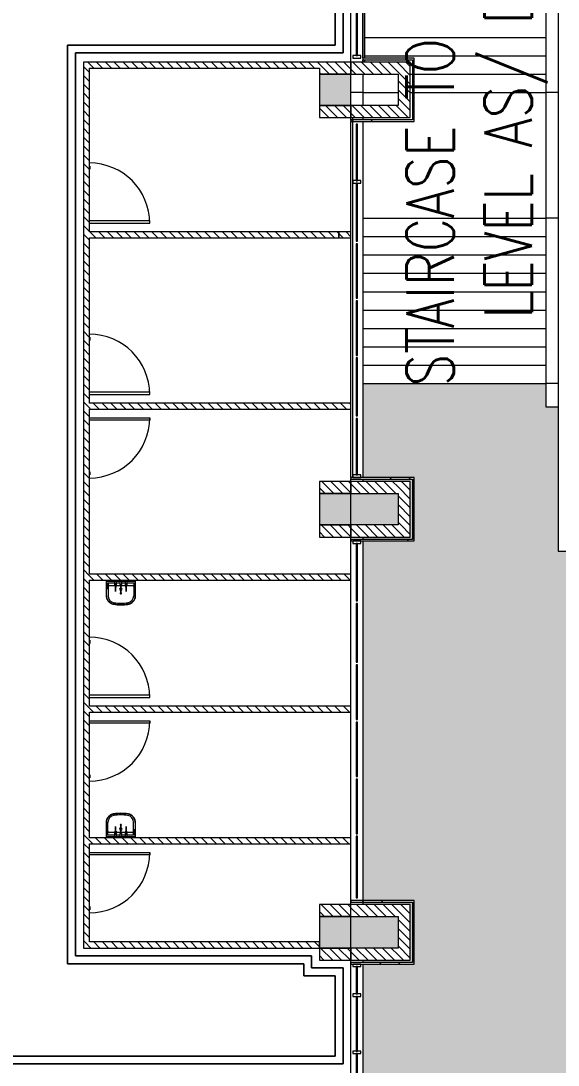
# Model space of a CAD drawing. Header units: millimetres. Extents: x -106145 to 154907, y -84585 to 152038.
# Drawn here: x 51099 to 61339, y -8869 to 11050 of the extents above; entities that cross this region are included whole.
import ezdxf

# ---------------------------------------------------------------- set-up
doc = ezdxf.new("R2010")
doc.units = ezdxf.units.MM
doc.linetypes.add('Cut Out Line _2_', pattern=[2, 1, -1])
doc.linetypes.add('Overhead', pattern=[3.96875, 2.38125, -1.5875])
for name, color, linetype, lineweight in [('A-DETL', 90, 'Continuous', 5), ('A-DOOR', 31, 'Continuous', 5), ('A-FLOR', 192, 'Continuous', 5), ('A-FLOR-LEVL', 51, 'Continuous', 5), ('A-FLOR-PATT', 8, 'Continuous', 5), ('A-GLAZ-CURT', 52, 'Continuous', 5), ('A-GLAZ-CWMG', 51, 'Continuous', 5), ('A-WALL', 113, 'Continuous', 5), ('A-WALL-PATT', 111, 'Continuous', 5), ('G-ANNO-TEXT', 231, 'Continuous', 9), ('P-SANR-FIXT', 6, 'Continuous', 5), ('S-COLS', 52, 'Continuous', 5), ('S-STRS', 31, 'Continuous', 5)]:
    doc.layers.add(name, color=color, linetype=linetype, lineweight=lineweight)
doc.styles.add('RomanS_1', font='romans__.ttf', dxfattribs={"width": 0.8, "height": 900})
pattern_1 = [(315, (0, 0), (84.18955, 84.18955), [])]
pattern_2 = [(45, (0, 0), (-754.342, 754.342), []), (45, (0, 1143), (-754.342, 754.342), [])]

# ---------------------------------------------------------------- blocks, each defined once
blk = doc.blocks.new('Rectangular Mullion - 50 x 150mm-V49-Site Plan')
at = {"layer": 'A-GLAZ-CWMG', "color": 53, "lineweight": 18}
for p, q in [((0, 75), (-50, 75)), ((-50, 75), (-50, -75)), ((0, -75), (0, 75)), ((-50, -75), (0, -75))]:
    blk.add_line(p, q, dxfattribs=at)
blk = doc.blocks.new('Rectangular Mullion - 50 x 150mm-10192813-Site Plan')
at = {"layer": 'A-GLAZ-CWMG', "color": 53, "lineweight": 18}
for p, q in [((0, 75), (-50, 75)), ((-50, 75), (-50, -75)), ((0, -75), (0, 75)), ((-50, -75), (0, -75))]:
    blk.add_line(p, q, dxfattribs=at)
blk = doc.blocks.new('M_Door-Passage-Small Slit Vision Panel_Type B - 1_25_Type B-13938695-Site Plan')
at = {"layer": 'A-DOOR', "color": 121, "lineweight": 9}
for p, q in [((575, 1213.85), (530, 1213.85)), ((530, 1213.85), (530, 63.85)), ((575, 63.85), (575, 1213.85))]:
    blk.add_line(p, q, dxfattribs=at)
at = {"layer": 'A-DOOR', "color": 41}
for p, q in [((-514.125, 71.85), (-514.125, 63.85)), ((-514.125, 71.85), (-454.125, 71.85)), ((-454.125, 63.85), (-454.125, 71.85))]:
    blk.add_line(p, q, dxfattribs=at)
blk.add_arc((575, 63.85), 1150, 90, 180, dxfattribs=at)
blk = doc.blocks.new('M_Door-Passage-Small Slit Vision Panel_Type B - 1_25_Type B-13938696-Site Plan')
at = {"layer": 'A-DOOR', "color": 41}
for p, q in [((-514.125, -63.85), (-514.125, -71.85)), ((-454.125, -71.85), (-514.125, -71.85)), ((-454.125, -71.85), (-454.125, -63.85))]:
    blk.add_line(p, q, dxfattribs=at)
at = {"layer": 'A-DOOR', "color": 121, "lineweight": 9}
for p, q in [((530, -1213.85), (530, -63.85)), ((575, -63.85), (575, -1213.85)), ((575, -1213.85), (530, -1213.85))]:
    blk.add_line(p, q, dxfattribs=at)
at = {"layer": 'A-DOOR', "color": 41}
blk.add_arc((575, -63.85), 1150, 180, 270, dxfattribs=at)
blk = doc.blocks.new('System Panel - Glazed-11360569-Site Plan')
at = {"layer": 'A-GLAZ-CURT', "color": 133, "lineweight": 9}
for p, q in [((260, 13), (-260, 13)), ((-260, 13), (-260, -13)), ((260, -13), (260, 13)), ((-260, -13), (260, -13))]:
    blk.add_line(p, q, dxfattribs=at)
blk = doc.blocks.new('System Panel - Glazed-V81-Site Plan')
at = {"layer": 'A-GLAZ-CURT', "color": 133, "lineweight": 9}
for p, q in [((520, 12.5), (-520, 12.5)), ((-520, 12.5), (-520, -12.5)), ((520, -12.5), (520, 12.5)), ((-520, -12.5), (520, -12.5))]:
    blk.add_line(p, q, dxfattribs=at)
blk = doc.blocks.new('Rectangular Mullion - 50 x 150mm-10192811-Site Plan')
at = {"layer": 'A-GLAZ-CWMG', "color": 53, "lineweight": 18}
for p, q in [((-25, 75), (25, 75)), ((-25, -75), (-25, 75)), ((25, 75), (25, -75)), ((25, -75), (-25, -75))]:
    blk.add_line(p, q, dxfattribs=at)
blk = doc.blocks.new('System Panel - Glazed-11361081-Site Plan')
at = {"layer": 'A-GLAZ-CURT', "color": 133, "lineweight": 9}
for p, q in [((547.5, 12.5), (-547.5, 12.5)), ((-547.5, 12.5), (-547.5, -12.5)), ((547.5, -12.5), (547.5, 12.5)), ((-547.5, -12.5), (547.5, -12.5))]:
    blk.add_line(p, q, dxfattribs=at)
blk = doc.blocks.new('System Panel - Glazed-10195712-Site Plan')
at = {"layer": 'A-GLAZ-CURT', "color": 133, "lineweight": 9}
for p, q in [((520, 12.5), (-520, 12.5)), ((-520, 12.5), (-520, -12.5)), ((520, -12.5), (520, 12.5)), ((-520, -12.5), (520, -12.5))]:
    blk.add_line(p, q, dxfattribs=at)
blk = doc.blocks.new('System Panel - Glazed-11361019-Site Plan')
at = {"layer": 'A-GLAZ-CURT', "color": 133, "lineweight": 9}
for p, q in [((587.5, 12.5), (-587.5, 12.5)), ((-587.5, 12.5), (-587.5, -12.5)), ((587.5, -12.5), (587.5, 12.5)), ((-587.5, -12.5), (587.5, -12.5))]:
    blk.add_line(p, q, dxfattribs=at)
blk = doc.blocks.new('System Panel - Glazed-11361062-Site Plan')
at = {"layer": 'A-GLAZ-CURT', "color": 133, "lineweight": 9}
for p, q in [((560, 12.5), (-560, 12.5)), ((-560, 12.5), (-560, -12.5)), ((560, -12.5), (560, 12.5)), ((-560, -12.5), (560, -12.5))]:
    blk.add_line(p, q, dxfattribs=at)
blk = doc.blocks.new('System Panel - Glazed-11325676-Site Plan')
at = {"layer": 'A-GLAZ-CURT', "color": 133, "lineweight": 9}
for p, q in [((538.75, 12.5), (-538.75, 12.5)), ((-538.75, 12.5), (-538.75, -12.5)), ((538.75, -12.5), (538.75, 12.5)), ((-538.75, -12.5), (538.75, -12.5))]:
    blk.add_line(p, q, dxfattribs=at)
blk = doc.blocks.new('System Panel - Glazed-11325657-Site Plan')
at = {"layer": 'A-GLAZ-CURT', "color": 133, "lineweight": 9}
for p, q in [((551.25, 12.5), (-551.25, 12.5)), ((-551.25, 12.5), (-551.25, -12.5)), ((551.25, -12.5), (551.25, 12.5)), ((-551.25, -12.5), (551.25, -12.5))]:
    blk.add_line(p, q, dxfattribs=at)
blk = doc.blocks.new('Rectangular Mullion - 50 x 150mm-V53-Site Plan')
at = {"layer": 'A-GLAZ-CWMG', "color": 53, "lineweight": 18}
for p, q in [((-25, 75), (25, 75)), ((-25, -75), (-25, 75)), ((25, 75), (25, -75)), ((25, -75), (-25, -75))]:
    blk.add_line(p, q, dxfattribs=at)
blk = doc.blocks.new('System Panel - Glazed-11362065-Site Plan')
at = {"layer": 'A-GLAZ-CURT', "color": 133, "lineweight": 9}
for p, q in [((539, 13), (-539, 13)), ((-539, 13), (-539, -13)), ((539, -13), (539, 13)), ((-539, -13), (539, -13))]:
    blk.add_line(p, q, dxfattribs=at)
blk = doc.blocks.new('Rectangular Mullion - 50 x 150mm-10192814-Site Plan')
at = {"layer": 'A-GLAZ-CWMG', "color": 53, "lineweight": 18}
for p, q in [((-50, 75), (0, 75)), ((-50, -75), (-50, 75)), ((0, 75), (0, -75)), ((0, -75), (-50, -75))]:
    blk.add_line(p, q, dxfattribs=at)
blk = doc.blocks.new('BASIN_handwash_Type_B - HYBA-010-V95-Site Plan')
at = {"layer": 'P-SANR-FIXT', "color": 41}
for p, q in [((-275, -500), (-275, -224)), ((-275, -224), (-275, -500)), ((-275, -351), (-275, -500)), ((-245, -470), (-245, -224)), ((-245, -470), (-245, -351)), ((245, -470), (245, -224)), ((245, -351), (245, -470)), ((275, -224), (275, -500)), ((275, -224), (275, -500)), ((275, -500), (275, -351)), ((-110, -500), (-275, -500)), ((-275, -500), (-110, -500)), ((-118, -470), (-245, -470)), ((-108, -418), (-220, -418)), ((-5, -418), (-90, -418)), ((-19, -500), (-87, -500)), ((-87, -500), (-19, -500)), ((-18, -470), (-79, -470)), ((92, -418), (7, -418)), ((81, -470), (21, -470)), ((90, -500), (21, -500)), ((21, -500), (90, -500)), ((220, -418), (110, -418)), ((275, -500), (113, -500)), ((113, -500), (275, -500)), ((245, -470), (120, -470))]:
    blk.add_line(p, q, dxfattribs=at)
at = {"layer": 'P-SANR-FIXT', "color": 41, "flags": 128}
for points in [[(-139, -62), (-145, -63), (-152, -64), (-158, -66), (-165, -68), (-171, -71), (-177, -73), (-183, -76), (-189, -79), (-194, -82), (-200, -86), (-205, -90), (-211, -93), (-216, -98), (-221, -102), (-226, -106), (-230, -111), (-235, -116), (-239, -121), (-243, -126), (-247, -132), (-250, -137), (-254, -143), (-257, -149), (-260, -155), (-262, -161), (-265, -167), (-267, -173), (-269, -180), (-271, -186), (-272, -192), (-273, -199), (-274, -205), (-275, -212), (-275, -219), (-275, -224)], [(-51, -52), (-65, -53), (-98, -56), (-131, -60), (-139, -62)], [(42, -51), (35, -51), (2, -50), (-31, -51), (-45, -51)], [(135, -61), (102, -56), (69, -53), (46, -51)], [(275, -224), (275, -217), (274, -211), (274, -204), (273, -198), (272, -191), (270, -185), (269, -178), (267, -172), (264, -166), (262, -160), (259, -154), (256, -148), (253, -142), (250, -136), (246, -131), (242, -126), (238, -120), (234, -115), (230, -110), (225, -106), (220, -101), (215, -97), (210, -93), (205, -89), (199, -85), (193, -82), (188, -79), (182, -76), (176, -73), (170, -70), (163, -68), (157, -66), (151, -64), (144, -63), (138, -61)]]:
    blk.add_lwpolyline(points, dxfattribs=at)
at = {"layer": 'P-SANR-FIXT', "color": 41}
for centre, radius, start, end in [((-220, -393), 25, 180, 270), ((0, -351), 24.2, 107.5533, 254.5917), ((0, -351), 24.2, 291.7818, 66.0732), ((220, -393), 25, 270, 0)]:
    blk.add_arc(centre, radius, start, end, dxfattribs=at)
for centre, major_axis, start_param, end_param in [((-110, -224), (165, 0), 1.748277, 3.141593), ((-110, -224), (-135, 0), 4.890944, 6.283185), ((0, -884), (834, 0), 1.40836, 1.738187), ((0, -884), (804, 0), 1.408166, 1.737991), ((110, -224), (135, 0), 0, 1.419404), ((110, -224), (165, 0), 0, 1.418341)]:
    blk.add_ellipse(centre, major_axis=major_axis, ratio=0.999048, start_param=start_param, end_param=end_param, dxfattribs=at)
for points, knots in [([(-275, -224), (-275, -218), (-274, -205), (-271, -189), (-268, -177), (-265, -168), (-262, -159), (-258, -150), (-253, -142), (-248, -134), (-242, -126), (-237, -118), (-230, -111), (-223, -104), (-216, -98), (-209, -92), (-201, -86), (-193, -81), (-184, -77), (-173, -71), (-158, -66), (-145, -63), (-139, -62)], [-1, -1, -1, -1, -0.916667, -0.833333, -0.791667, -0.75, -0.708333, -0.666667, -0.625, -0.583333, -0.541667, -0.5, -0.458333, -0.416667, -0.375, -0.333333, -0.291667, -0.25, -0.208333, -0.166667, -0.083333, 0, 0, 0, 0]), ([(-139, -62), (-124, -59), (-94, -55), (-33, -50), (29, -50), (89, -54), (120, -58), (135, -61)], [-1, -1, -1, -1, -0.833333, -0.666667, -0.333333, -0.166667, 0, 0, 0, 0]), ([(135, -61), (141, -62), (154, -65), (170, -70), (181, -75), (190, -80), (199, -85), (207, -90), (214, -96), (222, -103), (229, -109), (235, -117), (241, -124), (247, -132), (252, -140), (257, -149), (261, -158), (265, -167), (268, -176), (271, -189), (274, -204), (275, -217), (275, -224)], [-1, -1, -1, -1, -0.916667, -0.833333, -0.791667, -0.75, -0.708333, -0.666667, -0.625, -0.583333, -0.541667, -0.5, -0.458333, -0.416667, -0.375, -0.333333, -0.291667, -0.25, -0.208333, -0.166667, -0.083333, 0, 0, 0, 0])]:
    blk.add_open_spline(points, degree=3, knots=knots, dxfattribs=at)
blk = doc.blocks.new('TAPWARE_wall_mount_elbow_levers - HYTP-038-V96-Site Plan')
at = {"layer": 'P-SANR-FIXT'}
for p, q in [((-99, 242), (-101, 242)), ((-101, 237), (-101, 242)), ((-101, 242), (-101, 237)), ((-99, 242), (-101, 242)), ((-101, 237), (-101, 242)), ((-101, 242), (-101, 237)), ((-101, 213), (-101, 237)), ((-101, 213), (-101, 237)), ((-101, 195), (-101, 213)), ((-101, 213), (-101, 195)), ((-101, 195), (-101, 213)), ((-101, 213), (-101, 195)), ((-99, 237), (-99, 242)), ((-99, 242), (-99, 237)), ((-99, 237), (-99, 242)), ((-99, 242), (-99, 237)), ((-99, 237), (-99, 213)), ((-99, 237), (-99, 213)), ((-99, 195), (-99, 213)), ((-99, 213), (-99, 195)), ((-99, 195), (-99, 213)), ((-99, 213), (-99, 195)), ((-10, 276), (-10, 272)), ((-8, 220), (-8, 100)), ((7, 100), (7, 220)), ((10, 272), (10, 276)), ((101, 242), (99, 242)), ((99, 237), (99, 242)), ((99, 242), (99, 237)), ((99, 213), (99, 237)), ((99, 195), (99, 213)), ((99, 213), (99, 195)), ((101, 237), (101, 242)), ((101, 242), (101, 237)), ((101, 237), (101, 213)), ((101, 195), (101, 213)), ((101, 213), (101, 195)), ((-124, 50), (-124, 45)), ((-124, 50), (-76, 50)), ((-121, 50), (-124, 50)), ((-124, 45), (-112, 45)), ((-76, 45), (-124, 45)), ((-110, 126), (-120, 116)), ((-120, 116), (-120, 91)), ((-110, 111), (-120, 101)), ((-120, 101), (-120, 46)), ((-100, 101), (-120, 101)), ((-120, 91), (-110, 81)), ((-100, 91), (-120, 91)), ((-100, 46), (-120, 46)), ((-100, 116), (-114, 116)), ((-112, 45), (-112, 45)), ((-88, 45), (-112, 45)), ((-110, 150), (-110, 111)), ((-110, 150), (-110, 126)), ((-100, 150), (-109, 150)), ((-100, 150), (-109, 150)), ((-100, 126), (-109, 126)), ((-101, 152), (-101, 195)), ((-101, 152), (-101, 195)), ((-101, 134), (-101, 152)), ((-101, 134), (-101, 152)), ((-101, 151), (-101, 146)), ((-101, 151), (-101, 146)), ((-101, 134), (-99, 134)), ((-101, 134), (-99, 134)), ((-91, 150), (-100, 150)), ((-91, 150), (-100, 150)), ((-91, 126), (-100, 126)), ((-86, 116), (-100, 116)), ((-80, 101), (-100, 101)), ((-80, 91), (-100, 91)), ((-80, 46), (-100, 46)), ((-99, 195), (-99, 152)), ((-99, 195), (-99, 152)), ((-99, 152), (-99, 134)), ((-99, 152), (-99, 134)), ((-99, 146), (-99, 151)), ((-99, 146), (-99, 151)), ((-90, 111), (-90, 150)), ((-90, 126), (-90, 150)), ((-80, 116), (-90, 126)), ((-80, 101), (-90, 111)), ((-90, 81), (-80, 91)), ((-88, 45), (-88, 45)), ((-88, 45), (-76, 45)), ((-80, 91), (-80, 116)), ((-80, 46), (-80, 101)), ((-76, 50), (-79, 50)), ((-76, 45), (-76, 50)), ((-10, 110), (-20, 100)), ((-20, 100), (-20, 45)), ((0, 100), (-20, 100)), ((0, 45), (-20, 45)), ((0, 110), (-9, 110)), ((9, 110), (0, 110)), ((20, 100), (0, 100)), ((20, 45), (0, 45)), ((20, 100), (10, 110)), ((20, 45), (20, 100)), ((76, 50), (76, 45)), ((76, 50), (124, 50)), ((79, 50), (76, 50)), ((76, 45), (88, 45)), ((124, 45), (76, 45)), ((90, 126), (80, 116)), ((80, 116), (80, 91)), ((90, 111), (80, 101)), ((80, 101), (80, 46)), ((80, 101), (100, 101)), ((80, 91), (90, 81)), ((80, 91), (100, 91)), ((80, 46), (100, 46)), ((86, 116), (100, 116)), ((112, 45), (88, 45)), ((88, 45), (88, 45)), ((90, 150), (90, 111)), ((90, 150), (90, 126)), ((91, 150), (100, 150)), ((91, 150), (100, 150)), ((91, 126), (100, 126)), ((99, 152), (99, 195)), ((99, 134), (99, 152)), ((99, 151), (99, 146)), ((99, 134), (101, 134)), ((100, 150), (109, 150)), ((100, 150), (109, 150)), ((100, 126), (109, 126)), ((100, 116), (114, 116)), ((100, 101), (120, 101)), ((100, 91), (120, 91)), ((100, 46), (120, 46)), ((101, 195), (101, 152)), ((101, 152), (101, 134)), ((101, 146), (101, 151)), ((110, 111), (110, 150)), ((110, 126), (110, 150)), ((120, 116), (110, 126)), ((120, 101), (110, 111)), ((110, 81), (120, 91)), ((112, 45), (112, 45)), ((112, 45), (124, 45)), ((120, 91), (120, 116)), ((120, 46), (120, 101)), ((124, 50), (121, 50)), ((124, 45), (124, 50))]:
    blk.add_line(p, q, dxfattribs=at)
at = {"layer": 'P-SANR-FIXT', "flags": 128}
for points in [[(-8, 272), (-8, 271), (-8, 271), (-8, 270), (-8, 269), (-8, 268), (-8, 267), (-8, 266), (-8, 265), (-8, 264), (-8, 262), (-8, 261), (-8, 260), (-8, 258), (-8, 257), (-8, 255), (-8, 254), (-8, 252), (-8, 250), (-8, 248), (-8, 247), (-8, 245), (-8, 243), (-8, 241), (-8, 239), (-8, 237), (-8, 235), (-8, 233), (-8, 231), (-8, 229), (-8, 226), (-8, 224), (-8, 222), (-8, 220)], [(7, 220), (7, 222), (7, 224), (7, 227), (7, 229), (7, 231), (7, 233), (7, 235), (7, 237), (7, 239), (7, 241), (7, 243), (7, 245), (7, 247), (7, 248), (7, 250), (7, 252), (7, 254), (7, 255), (7, 257), (7, 258), (7, 260), (7, 261), (7, 263), (7, 264), (7, 265), (7, 266), (7, 267), (7, 268), (7, 269), (7, 270), (7, 271), (7, 271), (7, 272)], [(-109, 150), (-109, 150), (-108, 151), (-108, 151), (-107, 151), (-107, 152), (-106, 152), (-105, 152), (-105, 152), (-104, 153), (-104, 153), (-103, 153), (-103, 153), (-102, 154), (-101, 154), (-101, 154)], [(-109, 150), (-109, 150), (-108, 151), (-108, 151), (-107, 151), (-107, 152), (-106, 152), (-105, 152), (-105, 152), (-104, 153), (-104, 153), (-103, 153), (-103, 153), (-102, 154), (-101, 154), (-101, 154)], [(-99, 154), (-98, 154), (-98, 153), (-97, 153), (-96, 153), (-96, 153), (-95, 153), (-95, 152), (-94, 152), (-94, 152), (-93, 151), (-93, 151), (-92, 151), (-92, 150), (-91, 150), (-91, 150)], [(-99, 154), (-98, 154), (-98, 153), (-97, 153), (-96, 153), (-96, 153), (-95, 153), (-95, 152), (-94, 152), (-94, 152), (-93, 151), (-93, 151), (-92, 151), (-92, 150), (-91, 150), (-91, 150)], [(91, 150), (91, 150), (92, 151), (92, 151), (93, 151), (93, 152), (94, 152), (95, 152), (95, 152), (96, 153), (96, 153), (97, 153), (97, 153), (98, 154), (99, 154), (99, 154)], [(91, 150), (91, 150), (92, 151), (92, 151), (93, 151), (93, 152), (94, 152), (95, 152), (95, 152), (96, 153), (96, 153), (97, 153), (97, 153), (98, 154), (99, 154), (99, 154)], [(101, 154), (102, 154), (102, 153), (103, 153), (104, 153), (104, 153), (105, 153), (105, 152), (106, 152), (106, 152), (107, 151), (107, 151), (108, 151), (108, 150), (109, 150), (109, 150)], [(101, 154), (102, 154), (102, 153), (103, 153), (104, 153), (104, 153), (105, 153), (105, 152), (106, 152), (106, 152), (107, 151), (107, 151), (108, 151), (108, 150), (109, 150), (109, 150)]]:
    blk.add_lwpolyline(points, dxfattribs=at)
at = {"layer": 'P-SANR-FIXT'}
for centre, major_axis, start_param, end_param in [((0, 276), (-10, 0), 3.141593, 6.283185), ((0, 272), (10, 0), 0, 3.141593), ((0, 276), (10, 0), 3.141593, 3.403392), ((0, 272), (10, 0), 3.141593, 4.18879), ((0, 272), (-7.5, 0), 3.141593, 6.283185), ((0, 272), (7.5, 0), 3.141593, 4.18879), ((0, 272), (10, 0), 5.235988, 6.283185), ((0, 272), (-7.5, 0), 2.356194, 3.141593), ((0, 276), (-10, 0), 2.879793, 3.141593)]:
    blk.add_ellipse(centre, major_axis=major_axis, ratio=0.968067, start_param=start_param, end_param=end_param, dxfattribs=at)
blk = doc.blocks.new('MM-HOSPITAL A _ B BLOCK-2022_11_05_CENTRAL_rvt-1-Site Plan')
at = {"layer": 'A-WALL-PATT'}
h = blk.add_hatch(dxfattribs=at)
h.set_pattern_fill('FP_19', color=90, style=0, pattern_type=2)
h.set_pattern_definition(pattern_1)
h.paths.add_polyline_path([(52289, -4535), (52404, -4535), (52404, 10265), (52289, 10265), (52289, -3424)], flags=0)
h = blk.add_hatch(dxfattribs=at)
h.set_pattern_fill('FP_19', color=90, style=0, pattern_type=2)
h.set_pattern_definition(pattern_1)
h.paths.add_polyline_path([(52404, 10150), (56789, 10150), (56789, 10265), (52404, 10265)], flags=0)
h = blk.add_hatch(dxfattribs=at)
h.set_pattern_fill('FP_19', color=90, style=0, pattern_type=2)
h.set_pattern_definition(pattern_1)
h.paths.add_polyline_path([(56789, 10035), (57389, 10035), (57389, 10265), (56789, 10265), (56789, 10056)], flags=0)
h = blk.add_hatch(dxfattribs=at)
h.set_pattern_fill('FP_19', color=90, style=0, pattern_type=2)
h.set_pattern_definition(pattern_1)
h.paths.add_polyline_path([(57568, 10035), (58289, 10035), (58289, 10265), (57389, 10265), (57389, 10035)], flags=0)
h = blk.add_hatch(dxfattribs=at)
h.set_pattern_fill('FP_19', color=90, style=0, pattern_type=2)
h.set_pattern_definition(pattern_1)
h.paths.add_polyline_path([(58519, 9205), (58519, 10265), (58289, 10265), (58289, 9205)], flags=0)
h = blk.add_hatch(dxfattribs=at)
h.set_pattern_fill('FP_20', color=41, style=0, pattern_type=2)
h.set_pattern_definition(pattern_2)
h.paths.add_polyline_path([(58564, 9130), (58594, 9130), (58594, 10340), (58564, 10340), (58564, 9160)], flags=0)
h = blk.add_hatch(dxfattribs=at)
h.set_pattern_fill('FP_19', color=90, style=0, pattern_type=2)
h.set_pattern_definition(pattern_1)
h.paths.add_polyline_path([(57389, 9205), (57389, 9435), (56789, 9435), (56789, 9205)], flags=0)
h = blk.add_hatch(dxfattribs=at)
h.set_pattern_fill('FP_19', color=90, style=0, pattern_type=2)
h.set_pattern_definition(pattern_1)
h.paths.add_polyline_path([(57389, 9205), (58289, 9205), (58289, 9435), (57389, 9435)], flags=0)
h = blk.add_hatch(dxfattribs=at)
h.set_pattern_fill('FP_20', color=41, style=0, pattern_type=2)
h.set_pattern_definition(pattern_2)
h.paths.add_polyline_path([(57568, 9130), (58564, 9130), (58564, 9160), (57389, 9160), (57389, 9130)], flags=0)
h = blk.add_hatch(dxfattribs=at)
h.set_pattern_fill('FP_19', color=90, style=0, pattern_type=2)
h.set_pattern_definition(pattern_1)
h.paths.add_polyline_path([(57159, 6910), (57159, 7025), (52404, 7025), (52404, 6910), (55467, 6910)], flags=0)
h = blk.add_hatch(dxfattribs=at)
h.set_pattern_fill('FP_19', color=90, style=0, pattern_type=2)
h.set_pattern_definition(pattern_1)
h.paths.add_polyline_path([(57389, 6910), (57389, 7025), (57159, 7025), (57159, 6910)], flags=0)
h = blk.add_hatch(dxfattribs=at)
h.set_pattern_fill('FP_19', color=90, style=0, pattern_type=2)
h.set_pattern_definition(pattern_1)
h.paths.add_polyline_path([(57159, 3645), (57159, 3760), (52404, 3760), (52404, 3645), (55467, 3645)], flags=0)
h = blk.add_hatch(dxfattribs=at)
h.set_pattern_fill('FP_19', color=90, style=0, pattern_type=2)
h.set_pattern_definition(pattern_1)
h.paths.add_polyline_path([(57159, 3645), (57389, 3645), (57389, 3760), (57159, 3760)], flags=0)
h = blk.add_hatch(dxfattribs=at)
h.set_pattern_fill('FP_19', color=90, style=0, pattern_type=2)
h.set_pattern_definition(pattern_1)
h.paths.add_polyline_path([(56789, 2035), (57389, 2035), (57389, 2265), (56789, 2265)], flags=0)
h = blk.add_hatch(dxfattribs=at)
h.set_pattern_fill('FP_20', color=41, style=0, pattern_type=2)
h.set_pattern_definition(pattern_2)
h.paths.add_polyline_path([(57568, 2310), (58564, 2310), (58564, 2340), (57389, 2340), (57389, 2310)], flags=0)
h = blk.add_hatch(dxfattribs=at)
h.set_pattern_fill('FP_19', color=90, style=0, pattern_type=2)
h.set_pattern_definition(pattern_1)
h.paths.add_polyline_path([(57389, 2035), (58289, 2035), (58289, 2265), (57389, 2265)], flags=0)
h = blk.add_hatch(dxfattribs=at)
h.set_pattern_fill('FP_19', color=90, style=0, pattern_type=2)
h.set_pattern_definition(pattern_1)
h.paths.add_polyline_path([(58289, 1435), (58519, 1435), (58519, 2265), (58289, 2265), (58289, 2035)], flags=0)
h = blk.add_hatch(dxfattribs=at)
h.set_pattern_fill('FP_20', color=41, style=0, pattern_type=2)
h.set_pattern_definition(pattern_2)
h.paths.add_polyline_path([(58594, 1130), (58594, 2340), (58564, 2340), (58564, 1130)], flags=0)
h = blk.add_hatch(dxfattribs=at)
h.set_pattern_fill('FP_19', color=90, style=0, pattern_type=2)
h.set_pattern_definition(pattern_1)
h.paths.add_polyline_path([(57389, 1205), (57389, 1435), (56789, 1435), (56789, 1205)], flags=0)
h = blk.add_hatch(dxfattribs=at)
h.set_pattern_fill('FP_19', color=90, style=0, pattern_type=2)
h.set_pattern_definition(pattern_1)
h.paths.add_polyline_path([(58519, 1205), (58519, 1435), (57389, 1435), (57389, 1205), (57568, 1205)], flags=0)
h = blk.add_hatch(dxfattribs=at)
h.set_pattern_fill('FP_20', color=41, style=0, pattern_type=2)
h.set_pattern_definition(pattern_2)
h.paths.add_polyline_path([(57389, 1130), (58564, 1130), (58564, 1160), (57389, 1160)], flags=0)
h = blk.add_hatch(dxfattribs=at)
h.set_pattern_fill('FP_19', color=90, style=0, pattern_type=2)
h.set_pattern_definition(pattern_1)
h.paths.add_polyline_path([(53367, 380), (57159, 380), (57159, 495), (52404, 495), (52404, 380), (52842, 380)], flags=0)
h = blk.add_hatch(dxfattribs=at)
h.set_pattern_fill('FP_19', color=90, style=0, pattern_type=2)
h.set_pattern_definition(pattern_1)
h.paths.add_polyline_path([(57159, 380), (57389, 380), (57389, 495), (57159, 495)], flags=0)
h = blk.add_hatch(dxfattribs=at)
h.set_pattern_fill('FP_19', color=90, style=0, pattern_type=2)
h.set_pattern_definition(pattern_1)
h.paths.add_polyline_path([(57159, -2135), (57159, -2020), (52404, -2020), (52404, -2135), (53367, -2135)], flags=0)
h = blk.add_hatch(dxfattribs=at)
h.set_pattern_fill('FP_19', color=90, style=0, pattern_type=2)
h.set_pattern_definition(pattern_1)
h.paths.add_polyline_path([(57159, -2135), (57389, -2135), (57389, -2020), (57159, -2020)], flags=0)
h = blk.add_hatch(dxfattribs=at)
h.set_pattern_fill('FP_19', color=90, style=0, pattern_type=2)
h.set_pattern_definition(pattern_1)
h.paths.add_polyline_path([(57159, -4650), (57159, -4535), (52289, -4535), (52289, -4650), (53367, -4650)], flags=0)
h = blk.add_hatch(dxfattribs=at)
h.set_pattern_fill('FP_19', color=90, style=0, pattern_type=2)
h.set_pattern_definition(pattern_1)
h.paths.add_polyline_path([(57159, -4650), (57389, -4650), (57389, -4535), (57159, -4535)], flags=0)
h = blk.add_hatch(dxfattribs=at)
h.set_pattern_fill('FP_19', color=90, style=0, pattern_type=2)
h.set_pattern_definition(pattern_1)
h.paths.add_polyline_path([(52289, -6520), (52404, -6520), (52404, -4650), (52289, -4650), (52289, -4696)], flags=0)
h = blk.add_hatch(dxfattribs=at)
h.set_pattern_fill('FP_20', color=41, style=0, pattern_type=2)
h.set_pattern_definition(pattern_2)
h.paths.add_polyline_path([(57389, -5760), (58564, -5760), (58564, -5730), (57389, -5730)], flags=0)
h = blk.add_hatch(dxfattribs=at)
h.set_pattern_fill('FP_20', color=41, style=0, pattern_type=2)
h.set_pattern_definition(pattern_2)
h.paths.add_polyline_path([(58564, -6940), (58594, -6940), (58594, -5730), (58564, -5730), (58564, -6910)], flags=0)
h = blk.add_hatch(dxfattribs=at)
h.set_pattern_fill('FP_19', color=90, style=0, pattern_type=2)
h.set_pattern_definition(pattern_1)
h.paths.add_polyline_path([(57389, -6035), (57389, -5805), (56789, -5805), (56789, -6035)], flags=0)
h = blk.add_hatch(dxfattribs=at)
h.set_pattern_fill('FP_19', color=90, style=0, pattern_type=2)
h.set_pattern_definition(pattern_1)
h.paths.add_polyline_path([(58289, -6035), (58519, -6035), (58519, -5805), (57384, -5805), (57384, -6035), (57568, -6035)], flags=0)
h = blk.add_hatch(dxfattribs=at)
h.set_pattern_fill('FP_19', color=90, style=0, pattern_type=2)
h.set_pattern_definition(pattern_1)
h.paths.add_polyline_path([(58519, -6865), (58519, -6035), (58289, -6035), (58289, -6865)], flags=0)
h = blk.add_hatch(dxfattribs=at)
h.set_pattern_fill('FP_19', color=90, style=0, pattern_type=2)
h.set_pattern_definition(pattern_1)
h.paths.add_polyline_path([(53799, -6635), (56789, -6635), (56789, -6520), (52289, -6520), (52289, -6635), (53367, -6635)], flags=0)
h = blk.add_hatch(dxfattribs=at)
h.set_pattern_fill('FP_19', color=90, style=0, pattern_type=2)
h.set_pattern_definition(pattern_1)
h.paths.add_polyline_path([(57389, -6865), (57389, -6635), (56789, -6635), (56789, -6865)], flags=0)
h = blk.add_hatch(dxfattribs=at)
h.set_pattern_fill('FP_19', color=90, style=0, pattern_type=2)
h.set_pattern_definition(pattern_1)
h.paths.add_polyline_path([(57389, -6865), (58289, -6865), (58289, -6635), (57389, -6635)], flags=0)
h = blk.add_hatch(dxfattribs=at)
h.set_pattern_fill('FP_20', color=41, style=0, pattern_type=2)
h.set_pattern_definition(pattern_2)
h.paths.add_polyline_path([(57389, -6940), (58564, -6940), (58564, -6910), (57389, -6910)], flags=0)
at = {"layer": 'S-COLS'}
for points in [[(56789, 9435), (57389, 9435), (57389, 10035), (56789, 10035)], [(57389, 1435), (57389, 2035), (56789, 2035), (56789, 1435)], [(56789, -6635), (57389, -6635), (57389, -6035), (56789, -6035), (56789, -6540)]]:
    blk.add_hatch(color=256, dxfattribs=at).paths.add_polyline_path(points, flags=0)
at = {"layer": 'A-FLOR', "color": 41}
for p, q in [((57239, 10440), (57239, 12855)), ((57239, 12855), (57239, 10440)), ((57089, 12705), (57089, 10590)), ((57089, 10590), (57089, 12705)), ((57089, 10590), (51989, 10590)), ((51989, 10590), (51989, -6935)), ((51989, -6935), (51989, 10590)), ((51989, 10590), (57089, 10590)), ((52139, -6785), (52139, 10440)), ((52139, 10440), (57239, 10440)), ((57239, 10440), (52139, 10440)), ((52139, 10440), (52139, -6785)), ((51989, -6935), (56489, -6935)), ((56489, -6935), (51989, -6935)), ((56639, -6785), (52139, -6785)), ((52139, -6785), (56639, -6785)), ((56489, -6935), (56489, -7165)), ((56489, -7165), (56489, -6935)), ((56639, -7015), (56639, -6785)), ((56639, -6785), (56639, -7015)), ((56489, -7165), (57089, -7165)), ((57089, -7165), (56489, -7165)), ((57239, -7015), (56639, -7015)), ((56639, -7015), (57239, -7015)), ((57089, -7165), (57089, -8695)), ((57089, -8695), (57089, -7165)), ((57239, -8845), (57239, -7015)), ((57239, -7015), (57239, -8845)), ((57089, -8695), (39959, -8695)), ((39959, -8695), (57089, -8695)), ((39809, -8845), (57239, -8845)), ((57239, -8845), (39809, -8845))]:
    blk.add_line(p, q, dxfattribs=at)
at = {"layer": 'A-WALL', "color": 253}
for p, q in [((57649, 17130), (57649, 10340)), ((57619, 10340), (57619, 16097)), ((57619, 16097), (57619, 10340)), ((57619, 10265), (57619, 10310)), ((57619, 10310), (57619, 10265)), ((57649, 10310), (57649, 10265)), ((57419, 9205), (57419, 9160)), ((57619, 9205), (57619, 9160)), ((57419, 9130), (57419, 2340)), ((57619, 9130), (57619, 2340)), ((57619, 2310), (57619, 2265)), ((57619, 1205), (57619, 1160)), ((57619, 1130), (57619, -5730)), ((57619, -5760), (57619, -5805)), ((57619, -6865), (57619, -6910)), ((57619, -6940), (57619, -12490))]:
    blk.add_line(p, q, dxfattribs=at)
at = {"layer": 'A-WALL', "color": 41}
for p, q in [((57389, 10265), (57389, 13005)), ((57389, 9160), (57389, 9205)), ((57389, 9160), (57389, 9205)), ((57389, 7025), (57389, 9130)), ((57389, 7025), (57389, 9130)), ((57389, 3760), (57389, 6910)), ((57389, 3760), (57389, 6910)), ((57389, 2340), (57389, 3645)), ((57389, 2340), (57389, 3645)), ((57389, 2265), (57389, 2310)), ((57389, 495), (57389, 1205)), ((57389, -2020), (57389, 380)), ((57389, -4535), (57389, -2135)), ((57389, -5805), (57389, -4650)), ((57389, -8995), (57389, -6865))]:
    blk.add_line(p, q, dxfattribs=at)
at = {"layer": 'A-WALL', "color": 61, "lineweight": 18}
for p, q in [((52289, 10265), (52289, -4535)), ((52404, 10265), (52289, 10265)), ((56789, 10265), (52404, 10265)), ((57389, 10265), (56789, 10265)), ((57389, 10265), (57389, 10035)), ((57389, 10035), (57389, 10265)), ((52404, 7025), (52404, 10150)), ((52404, 10150), (56789, 10150)), ((56789, 10150), (56789, 10035)), ((56789, 10035), (57389, 10035)), ((57389, 9435), (56789, 9435)), ((56789, 9435), (56789, 9205)), ((57389, 9435), (57389, 9205)), ((57389, 9205), (57389, 9435)), ((56789, 9205), (57389, 9205)), ((57389, 9160), (57389, 9130)), ((57159, 7025), (52404, 7025)), ((57389, 7025), (57159, 7025)), ((57159, 7025), (57159, 6910)), ((57159, 6910), (57159, 7025)), ((57389, 6910), (57389, 7025)), ((52404, 3760), (52404, 6910)), ((52404, 6910), (57159, 6910)), ((57159, 6910), (57389, 6910)), ((57159, 3760), (52404, 3760)), ((52404, 495), (52404, 3645)), ((52404, 3645), (57159, 3645)), ((57389, 3760), (57159, 3760)), ((57159, 3645), (57389, 3645)), ((57389, 3645), (57389, 3760)), ((57389, 2265), (56789, 2265)), ((56789, 2265), (56789, 2035)), ((57389, 2340), (57389, 2310)), ((57389, 2035), (57389, 2265)), ((56789, 2035), (57389, 2035)), ((57389, 1435), (56789, 1435)), ((56789, 1435), (56789, 1205)), ((57389, 1435), (57389, 1205)), ((57389, 1205), (57389, 1435)), ((56789, 1205), (57389, 1205)), ((57159, 495), (52404, 495)), ((57389, 495), (57159, 495)), ((57389, 380), (57389, 495)), ((52404, -2020), (52404, 380)), ((52404, 380), (57159, 380)), ((57159, 380), (57389, 380)), ((57159, -2020), (52404, -2020)), ((52404, -4535), (52404, -2135)), ((52404, -2135), (57159, -2135)), ((57389, -2020), (57159, -2020)), ((57159, -2135), (57389, -2135)), ((57389, -2135), (57389, -2020)), ((52289, -4535), (52289, -4650)), ((57159, -4535), (52404, -4535)), ((57389, -4535), (57159, -4535)), ((57389, -4650), (57389, -4535)), ((52289, -4650), (52289, -6520)), ((52404, -6520), (52404, -4650)), ((52404, -4650), (57159, -4650)), ((57159, -4650), (57389, -4650)), ((57389, -5805), (56789, -5805)), ((56789, -5805), (56789, -6035)), ((57389, -5805), (57384, -5805)), ((57384, -5805), (57384, -6035)), ((57389, -6035), (57389, -5805)), ((56789, -6035), (57389, -6035)), ((57384, -6035), (57389, -6035)), ((52289, -6520), (52289, -6635)), ((56789, -6520), (52404, -6520)), ((56789, -6635), (56789, -6520)), ((52289, -6635), (56789, -6635)), ((57389, -6635), (56789, -6635)), ((56789, -6635), (56789, -6865)), ((57389, -6635), (57389, -6865)), ((57389, -6865), (57389, -6635)), ((56789, -6865), (57389, -6865))]:
    blk.add_line(p, q, dxfattribs=at)
at = {"layer": 'A-WALL', "color": 53, "lineweight": 18}
for p, q in [((58289, 10265), (57389, 10265)), ((58564, 10340), (57619, 10340)), ((57619, 10340), (57619, 10310)), ((57619, 10310), (58564, 10310)), ((58519, 10265), (58289, 10265)), ((58519, 9205), (58519, 10265)), ((58594, 10340), (58564, 10340)), ((58564, 10310), (58564, 9160)), ((58594, 9130), (58594, 10340)), ((57389, 10035), (58289, 10035)), ((58289, 10035), (58289, 9435)), ((58289, 9435), (57389, 9435)), ((57389, 9205), (58289, 9205)), ((58289, 9205), (58519, 9205)), ((58564, 9160), (57389, 9160)), ((57389, 9130), (58564, 9130)), ((58564, 9130), (58594, 9130)), ((58564, 2340), (57389, 2340)), ((57389, 2310), (58564, 2310)), ((58289, 2265), (57389, 2265)), ((57389, 2265), (57389, 2035)), ((58519, 2265), (58289, 2265)), ((58519, 1435), (58519, 2265)), ((58594, 2340), (58564, 2340)), ((58564, 2310), (58564, 1160)), ((58594, 1130), (58594, 2340)), ((57389, 2035), (58289, 2035)), ((58289, 2035), (58289, 1435)), ((58289, 1435), (57389, 1435)), ((58519, 1205), (58519, 1435)), ((57389, 1205), (58519, 1205)), ((58564, 1160), (57389, 1160)), ((57389, 1160), (57389, 1130)), ((57389, 1130), (58564, 1130)), ((58564, 1130), (58594, 1130)), ((58564, -5730), (57389, -5730)), ((57389, -5730), (57389, -5760)), ((57389, -5760), (58564, -5760)), ((58594, -5730), (58564, -5730)), ((58564, -5760), (58564, -6910)), ((58594, -6940), (58594, -5730)), ((58519, -5805), (57389, -5805)), ((58519, -6035), (58519, -5805)), ((57389, -6035), (58289, -6035)), ((58289, -6035), (58289, -6635)), ((58519, -6865), (58519, -6035)), ((58289, -6635), (57389, -6635)), ((57389, -6865), (58289, -6865)), ((58564, -6910), (57389, -6910)), ((57389, -6910), (57389, -6940)), ((57389, -6940), (58564, -6940)), ((58289, -6865), (58519, -6865)), ((58564, -6940), (58594, -6940))]:
    blk.add_line(p, q, dxfattribs=at)
at = {"layer": 'S-COLS', "color": 41}
for p, q in [((57389, 10035), (56789, 10035)), ((56789, 10035), (56789, 9435)), ((57389, 9435), (57389, 10035)), ((56789, 9435), (57389, 9435)), ((57389, 2035), (56789, 2035)), ((56789, 2035), (56789, 1435)), ((57389, 1435), (57389, 2035)), ((56789, 1435), (57389, 1435)), ((57389, -6035), (56789, -6035)), ((56789, -6035), (56789, -6635)), ((57389, -6635), (57389, -6035)), ((56789, -6635), (57389, -6635))]:
    blk.add_line(p, q, dxfattribs=at)
at = {"color": 253, "lineweight": 5}
for name, p, rotation in [('System Panel - Glazed-11362065-Site Plan', (57504, 10929), 269.9999999999995), ('System Panel - Glazed-11325676-Site Plan', (57504, 8541), 89.99999999999991), ('M_Door-Passage-Small Slit Vision Panel_Type B - 1_25_Type B-13938695-Site Plan', (52340, 7765), 269.9999999999995), ('System Panel - Glazed-11325657-Site Plan', (57504, 7401), 89.99999999999991), ('System Panel - Glazed-10195712-Site Plan', (57504, 6280), 89.99999999999991), ('System Panel - Glazed-10195712-Site Plan', (57504, 5190), 89.99999999999991), ('M_Door-Passage-Small Slit Vision Panel_Type B - 1_25_Type B-13938695-Site Plan', (52340, 4500), 269.9999999999995), ('System Panel - Glazed-11325657-Site Plan', (57504, 4069), 89.99999999999991), ('M_Door-Passage-Small Slit Vision Panel_Type B - 1_25_Type B-13938696-Site Plan', (52340, 2905), 89.99999999999955), ('System Panel - Glazed-11325676-Site Plan', (57504, 2929), 89.99999999999991), ('Rectangular Mullion - 50 x 150mm-10192813-Site Plan', (57504, 2340), 269.9999999999999), ('Rectangular Mullion - 50 x 150mm-10192813-Site Plan', (57504, 1130), 89.99999999999993), ('System Panel - Glazed-11361081-Site Plan', (57504, 533), 269.9999999999999), ('BASIN_handwash_Type_B - HYBA-010-V95-Site Plan', (53005, -140), 180), ('TAPWARE_wall_mount_elbow_levers - HYTP-038-V96-Site Plan', (53004, 405), 179.9999977411273), ('System Panel - Glazed-11361062-Site Plan', (57504, -625), 269.9999999999999), ('M_Door-Passage-Small Slit Vision Panel_Type B - 1_25_Type B-13938695-Site Plan', (52340, -1280), 269.9999999999995), ('System Panel - Glazed-10195712-Site Plan', (57504, -1755), 269.9999999999999), ('M_Door-Passage-Small Slit Vision Panel_Type B - 1_25_Type B-13938696-Site Plan', (52340, -2875), 89.99999999999955), ('System Panel - Glazed-10195712-Site Plan', (57504, -2845), 269.9999999999999), ('System Panel - Glazed-10195712-Site Plan', (57504, -3935), 269.9999999999999), ('TAPWARE_wall_mount_elbow_levers - HYTP-038-V96-Site Plan', (53004, -4560), 359.9999977411273), ('System Panel - Glazed-11361019-Site Plan', (57504, -5092), 269.9999999999999), ('M_Door-Passage-Small Slit Vision Panel_Type B - 1_25_Type B-13938696-Site Plan', (52340, -5390), 89.99999999999925), ('Rectangular Mullion - 50 x 150mm-V49-Site Plan', (57504, -6940), 89.99999999999993), ('System Panel - Glazed-11360569-Site Plan', (57504, -7250), 269.9999999999999), ('System Panel - Glazed-V81-Site Plan', (57504, -8080), 269.9999999999999), ('System Panel - Glazed-V81-Site Plan', (57504, -9170), 269.9999999999999)]:
    blk.add_blockref(name, p, dxfattribs=dict(at, rotation=rotation))
at = {"color": 253, "lineweight": 5, "extrusion": (0, 0, -1)}
for name, p, rotation in [('Rectangular Mullion - 50 x 150mm-10192814-Site Plan', (-57504, 10340), 270.0000000000005), ('Rectangular Mullion - 50 x 150mm-V53-Site Plan', (-57504, 7978), 90.0000000000001), ('Rectangular Mullion - 50 x 150mm-10192811-Site Plan', (-57504, -7535), 270.0000000000001), ('Rectangular Mullion - 50 x 150mm-10192811-Site Plan', (-57504, -8625), 270.0000000000001)]:
    blk.add_blockref(name, p, dxfattribs=dict(at, rotation=rotation))
at = {"color": 253, "lineweight": 5}
blk.add_blockref('BASIN_handwash_Type_B - HYBA-010-V95-Site Plan', (53003, -4015), dxfattribs=at)
blk = doc.blocks.new('MMU_ AMBALA_PODIUM_2022_11_02_CENTRAL_rvt-1-Site Plan')
at = {"layer": 'A-FLOR-LEVL', "color": 253}
for p, q in [((61339, 3685), (61339, 935)), ((61339, 935), (67339, 935))]:
    blk.add_line(p, q, dxfattribs=at)
at = {"layer": 'A-WALL', "color": 253}
for p, q in [((61109, 9685), (61109, 12835)), ((61339, 12835), (61339, 9685)), ((57619, 10035), (57619, 9685)), ((57619, 9685), (57389, 9685)), ((57619, 9685), (57619, 9435)), ((61109, 7285), (61109, 9685)), ((61339, 9685), (61109, 9685)), ((61339, 9685), (61339, 7285)), ((61109, 4135), (61109, 7285)), ((61339, 7285), (61109, 7285)), ((61339, 7285), (61339, 4135)), ((61109, 3685), (61109, 4135)), ((61339, 4135), (61109, 4135)), ((61339, 4135), (61339, 3685)), ((61339, 3685), (61109, 3685))]:
    blk.add_line(p, q, dxfattribs=at)
at = {"layer": 'S-STRS', "color": 253, "linetype": 'Overhead'}
for p, q in [((57649, 10735), (61109, 10735)), ((57649, 10385), (61109, 10385)), ((58519, 10035), (58564, 10035)), ((58594, 10035), (61109, 10035)), ((57619, 9685), (58289, 9685)), ((58519, 9685), (58564, 9685)), ((58594, 9685), (61109, 9685)), ((57619, 7285), (61109, 7285)), ((57619, 6935), (61109, 6935)), ((57619, 6585), (61109, 6585)), ((57619, 6235), (61109, 6235)), ((57619, 5885), (61109, 5885)), ((57619, 5535), (61109, 5535)), ((57619, 5185), (61109, 5185)), ((57619, 4835), (61109, 4835)), ((57619, 4485), (61109, 4485)), ((57619, 4135), (61109, 4135))]:
    blk.add_line(p, q, dxfattribs=at)
at = {"layer": 'S-STRS', "color": 253}
for p, q in [((57649, 10735), (61109, 10735)), ((57649, 10385), (61109, 10385)), ((58519, 10035), (58564, 10035)), ((58594, 10035), (61109, 10035)), ((57619, 9685), (58289, 9685)), ((58519, 9685), (58564, 9685)), ((58594, 9685), (61109, 9685)), ((57619, 7285), (61109, 7285)), ((57619, 6935), (61109, 6935)), ((57619, 6585), (61109, 6585)), ((57619, 6235), (61109, 6235)), ((57619, 5885), (61109, 5885)), ((57619, 5535), (61109, 5535)), ((57619, 5185), (61109, 5185)), ((57619, 4835), (61109, 4835)), ((57619, 4485), (61109, 4485)), ((57619, 4135), (61109, 4135))]:
    blk.add_line(p, q, dxfattribs=at)

msp = doc.modelspace()

# ---------------------------------------------------------------- block references
at = {"lineweight": 5}
msp.add_blockref('MM-HOSPITAL A _ B BLOCK-2022_11_05_CENTRAL_rvt-1-Site Plan', (0, 0), dxfattribs=at)

# ---------------------------------------------------------------- next in the draw order: block references
msp.add_blockref('MMU_ AMBALA_PODIUM_2022_11_02_CENTRAL_rvt-1-Site Plan', (0, 0), dxfattribs=at)

# ---------------------------------------------------------------- next in the draw order: hatches: boundary and pattern name
at = {"layer": 'A-FLOR-PATT', "true_color": 0xf7f7f8, "transparency": 33554607}
h = msp.add_hatch(color=7, dxfattribs=at)
h.paths.add_polyline_path([(61782.52, -27014.05), (94175.13, -8312.72), (98218.7, -6123.39), (95219.07, -927.86), (89317.9, -4117.85), (75795.77, -11944.08), (75877.98, -12135.77), (75948.96, -12331.91), (76018.75, -12575.49), (76060.21, -12757.27), (76092.44, -12941.8), (76116.29, -13147.5), (76128.27, -13355.74), (76128.17, -13564.32), (76116, -13772.55), (76091.78, -13979.72), (76046.05, -14225.57), (76007.6, -14388.13), (75947.91, -14587.99), (75876.75, -14784.05), (75794.36, -14975.67), (79724.42, -12565.92), (79296.98, -11868.8), (81242.08, -11987.26), (80465.5, -13774.54), (80038.06, -13077.42), (71854.01, -18095.53), (71540.38, -17584.03), (74097.89, -16015.87), (74255.39, -15912.36), (74406.07, -15799.16), (74549.35, -15676.73), (74684.66, -15545.54), (74811.46, -15406.11), (74929.26, -15259), (75037.58, -15104.78), (75136.01, -14944.06), (75224.16, -14777.48), (75308.36, -14587.99), (75380.92, -14388.13), (75423.61, -14249.23), (75467.56, -14065.96), (75499.91, -13880.29), (75520.55, -13692.96), (75529.38, -13504.7), (75526.37, -13316.26), (75511.53, -13128.38), (75484.62, -12940.31), (75440.52, -12734.85), (75381.92, -12531.83), (75335.79, -12397.21), (75272.08, -12243.5), (58767.35, -21791.64), (60607.81, -24979.4)], flags=0)
h.paths.add_polyline_path([(56359.71, -19984.23), (61168.85, -17207.68), (61508.62, -17004.44), (61841.94, -16790.79), (62168.49, -16566.94), (62487.97, -16333.09), (62818.83, -16073.87), (63104.47, -15836.33), (63400.9, -15573.88), (63689.08, -15302.4), (63968.72, -15022.13), (64239.56, -14733.34), (64501.33, -14436.32), (64753.8, -14131.34), (64996.71, -13818.71), (65229.84, -13498.71), (65452.96, -13171.65), (65665.86, -12837.84), (65868.33, -12497.62), (66101.13, -12071.66), (66241.23, -11799.2), (66411.31, -11441.67), (66570.25, -11079.06), (66717.89, -10711.7), (66854.11, -10339.96), (66978.76, -9964.18), (67091.73, -9584.72), (67192.91, -9201.95), (67282.2, -8816.24), (67366.91, -8383.73), (67424.8, -8037.45), (67477.97, -7645.12), (67518.98, -7251.33), (67547.79, -6856.46), (67564.37, -6460.9), (67568.72, -6065), (67338.85, -6065), (67338.74, 935.01), (61338.74, 935.01), (61338.74, 3685.05), (61108.74, 3685.05), (61108.74, 4135.05), (57618.75, 4135.05), (57618.75, 2340.01), (58593.75, 2340.01), (58593.75, 1130.01), (57618.75, 1130.01), (57618.74, -5729.99), (58593.75, -5729.99), (58593.75, -6939.99), (57618.75, -6939.99), (57618.75, -12490), (58593.75, -12490), (58593.75, -15470), (57388.75, -15470), (57388.75, -17831.41), (57588.75, -17831.41), (57582.66, -18005.8), (57564.42, -18179.34), (57534.12, -18351.19), (57490.27, -18525.53), (57437.98, -18686.46), (57372.61, -18848.25), (57296.12, -19005.09), (57190.58, -19183.32), (57104.3, -19309.82), (56995.64, -19447.51), (56887.1, -19568.06), (56761.58, -19689.27), (56627.9, -19801.44), (56486.73, -19904), (56374.89, -19974.55)], flags=0)
h.paths.add_polyline_path([(57892.1, -15440), (58563.75, -15440), (58563.75, -12520), (57618.75, -12520), (57618.75, -12565), (58518.75, -12565), (58518.75, -15395), (57388.75, -15395), (57388.75, -15440), (57567.84, -15440)], flags=0)
h.paths.add_polyline_path([(57567.84, -15165), (58288.75, -15165), (58288.75, -12795), (57389.25, -12795), (57388.75, -15165)], flags=0)
h.paths.add_polyline_path([(67996.84, -13369.86), (74087.26, -10077.57), (74108.98, -9720.82), (74462.8, -9874.56), (93393.9, 359.02), (93207.42, 301.02), (93017.62, 255.06), (92825.27, 221.32), (92576.83, 197.47), (92388.7, 191.9), (92200.59, 197.92), (92013.32, 215.49), (91827.71, 244.5), (91644.56, 284.76), (91464.68, 336), (91288.84, 397.91), (91110.07, 473.93), (90935.61, 561.69), (90767.12, 660.43), (90605.29, 769.73), (90450.77, 889.15), (90304.21, 1018.21), (90166.2, 1156.37), (90006.25, 1343.33), (89908.48, 1471.9), (89808.91, 1619.67), (89710.36, 1788.26), (89602.7, 2010.19), (89532.57, 2182.5), (89472.85, 2359.43), (89423.93, 2540.21), (89388.75, 2705.99), (89388.75, 4235.06), (89188.75, 4235.06), (89188.75, 3785.05), (88958.75, 3785.05), (88958.75, 4235.06), (85568.75, 4235.06), (85568.75, 3785.05), (85538.75, 3785.05), (85538.75, 935.01), (79338.75, 935.01), (79335.83, -6065), (69561.45, -6065), (69568.43, -6539.77), (69563.53, -6952.39), (69545.64, -7395.77), (69515.15, -7838.46), (69458.99, -8383.73), (69416.46, -8720.35), (69348.35, -9158.83), (69267.79, -9595.19), (69174.86, -10029.09), (69069.62, -10460.17), (68952.16, -10888.08), (68822.58, -11312.48), (68680.98, -11733.02), (68527.48, -12149.37), (68362.2, -12561.18), (68177.6, -12984.48), (68069.81, -13214.28)], flags=0)
h.paths.add_polyline_path([(58563.75, -6909.99), (58563.75, -5759.99), (57618.74, -5759.99), (57618.75, -5804.99), (58518.75, -5804.99), (58518.75, -6864.99), (57618.75, -6864.99), (57618.75, -6909.99), (58518.75, -6909.99)], flags=0)
h.paths.add_polyline_path([(57567.84, -6634.99), (58288.75, -6634.99), (58288.75, -6034.99), (57388.75, -6035.48), (57388.75, -6634.99)], flags=0)
h.paths.add_polyline_path([(58288.75, 1160.01), (58563.75, 1160.01), (58563.75, 2310.01), (57618.75, 2310.01), (57618.75, 2265.01), (58518.75, 2265.01), (58518.75, 1205.01), (57618.74, 1205.01), (57618.74, 1160.01)], flags=0)
h.paths.add_polyline_path([(57567.84, 1435.01), (58288.75, 1435.01), (58288.75, 2035.01), (57389.24, 2035.05), (57388.75, 1435.01)], flags=0)

# ---------------------------------------------------------------- next in the draw order: linework, layer by layer
at = {"layer": 'A-DETL', "linetype": 'Cut Out Line _2_'}
msp.add_line((57388.75, -14264.95), (57388.75, 48160.34), dxfattribs=at)
at = {"layer": 'A-FLOR'}
for radius, end in [(12800, 0.257606), (12800, 0.257606), (13000, 0.253643), (13000, 0.253643)]:
    msp.add_arc((54768.85, -6122.55), radius, 300, end, dxfattribs=at)

# ---------------------------------------------------------------- next in the draw order: texts
at = {"layer": 'G-ANNO-TEXT', "color": 7, "char_height": 900, "attachment_point": 1, "rotation": 90, "style": 'RomanS_1'}
for s, insert, width in [('STAIRCASE TO PODIUM ', (58450.33, 4081.95), 16008.096), ('LEVEL AS/ DETAIL', (59938.61, 5367.83), 12140.7555)]:
    msp.add_mtext(s, dxfattribs=dict(at, insert=insert, width=width))

doc.saveas('drawing.dxf')
